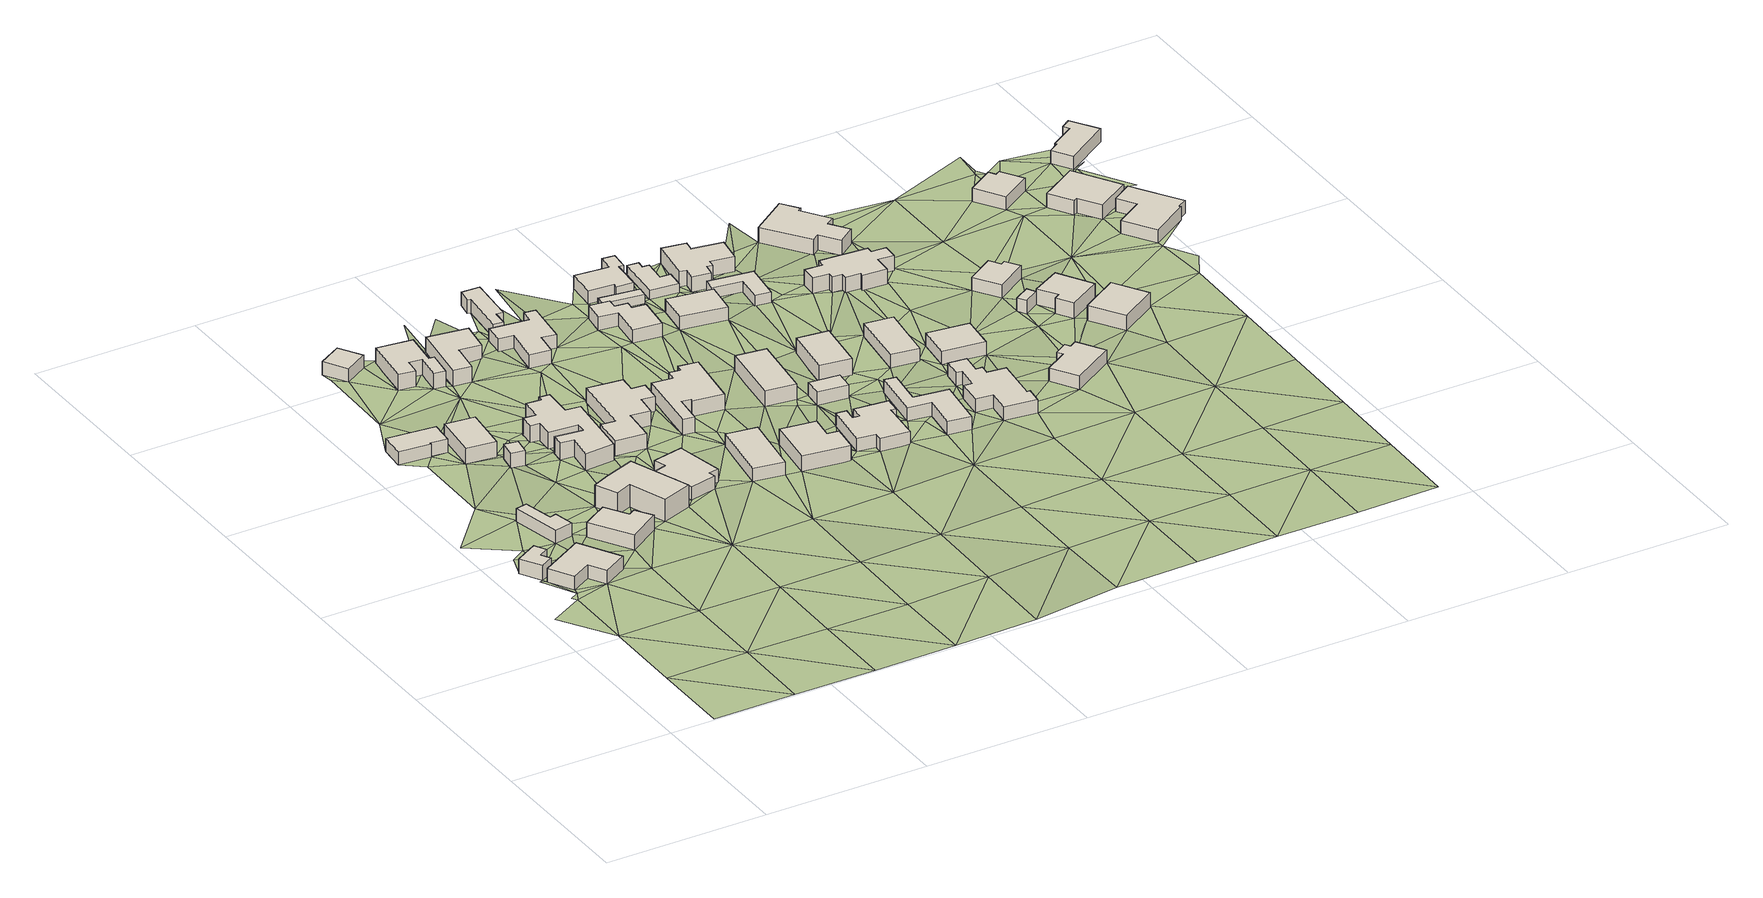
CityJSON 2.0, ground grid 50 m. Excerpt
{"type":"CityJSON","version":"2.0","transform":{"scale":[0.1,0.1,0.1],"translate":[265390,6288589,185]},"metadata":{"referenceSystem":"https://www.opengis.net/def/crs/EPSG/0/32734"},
"CityObjects":{
"building1":{"type":"Building","attributes":{"address":"Genadendal Street Mamre 7347 Cape Town","building":"yes","building:levels":"1","building_height":4.1,"roof_height":190.48,"ground_height":186.38,"plus_code":"4FRWFFMF+PM3"},"geometry":[{"type":"Solid","lod":"1","boundaries":[[[[0,1,2,3]],[[1,4,5,2]],[[4,6,7,5]],[[6,8,9,7]],[[8,10,11,9]],[[10,0,3,11]],[[3,2,5,7,9,11]],[[10,8,6,4,1,0]]]]}]},
"building2":{"type":"Building","attributes":{"address":"11 Genadendal Street Mamre 7347 Cape Town","building":"house","building:levels":"1","building_height":4.1,"roof_height":190.05,"ground_height":185.95,"plus_code":"4FRWFFMF+MPF"},"geometry":[{"type":"Solid","lod":"1","boundaries":[[[[12,13,14,15]],[[13,16,17,14]],[[16,18,19,17]],[[18,20,21,19]],[[20,22,23,21]],[[22,12,15,23]],[[15,14,17,19,21,23]],[[22,20,18,16,13,12]]]]}]},
"building3":{"type":"Building","attributes":{"address":"Genadendal Street Mamre 7347 Cape Town","building":"yes","building:levels":"1","building_height":4.1,"roof_height":190.48,"ground_height":186.38,"plus_code":"4FRWFFMF+QPG"},"geometry":[{"type":"Solid","lod":"1","boundaries":[[[[24,25,26,27]],[[25,28,29,26]],[[28,30,31,29]],[[30,32,33,31]],[[32,34,35,33]],[[34,24,27,35]],[[27,26,29,31,33,35]],[[34,32,30,28,25,24]]]]}]},
"building4":{"type":"Building","attributes":{"address":"24 Moravia Street Mamre 7347 Cape Town","building":"house","building:levels":"1","building_height":4.1,"roof_height":191.4,"ground_height":187.3,"plus_code":"4FRWFFMF+XM5"},"geometry":[{"type":"Solid","lod":"1","boundaries":[[[[36,37,38,39]],[[37,40,41,38]],[[40,42,43,41]],[[42,44,45,43]],[[44,46,47,45]],[[46,36,39,47]],[[39,38,41,43,45,47]],[[46,44,42,40,37,36]]]]}]},
"building5":{"type":"Building","attributes":{"address":"10 Genadendal Street Mamre 7347 Cape Town","building":"house","building:levels":"1","building_height":4.1,"roof_height":191,"ground_height":186.9,"plus_code":"4FRWFFMF+PR6"},"geometry":[{"type":"Solid","lod":"1","boundaries":[[[[48,49,50,51]],[[49,52,53,50]],[[52,54,55,53]],[[54,56,57,55]],[[56,58,59,57]],[[58,48,51,59]],[[51,50,53,55,57,59]],[[58,56,54,52,49,48]]]]}]},
"building6":{"type":"Building","attributes":{"address":"26 Moravia Street Mamre 7347 Cape Town","building":"house","building:levels":"1","building_height":4.1,"roof_height":192.06,"ground_height":187.96,"plus_code":"4FRWFFMF+WQJ"},"geometry":[{"type":"Solid","lod":"1","boundaries":[[[[60,61,62,63]],[[61,64,65,62]],[[64,66,67,65]],[[66,60,63,67]],[[63,62,65,67]],[[66,64,61,60]]]]}]},
"building7":{"type":"Building","attributes":{"address":"Moravia Street Mamre 7347 Cape Town","building":"yes","building:levels":"1","building_height":4.1,"roof_height":192.06,"ground_height":187.96,"plus_code":"4FRWFFMF+VQP"},"geometry":[{"type":"Solid","lod":"1","boundaries":[[[[68,69,70,71]],[[69,72,73,70]],[[72,74,75,73]],[[74,68,71,75]],[[71,70,73,75]],[[74,72,69,68]]]]}]},
"building8":{"type":"Building","attributes":{"address":"Moravia Street Mamre 7347 Cape Town","building":"house","building:levels":"1","building_height":4.1,"roof_height":192.58,"ground_height":188.48,"plus_code":"4FRWFFPF+4P7"},"geometry":[{"type":"Solid","lod":"1","boundaries":[[[[76,77,78,79]],[[77,80,81,78]],[[80,82,83,81]],[[82,76,79,83]],[[79,78,81,83]],[[82,80,77,76]]]]}]},
"building9":{"type":"Building","attributes":{"address":"9 Genadendal Street Mamre 7347 Cape Town","building":"house","building:levels":"2","building_height":6.9,"roof_height":193.74,"ground_height":186.84,"plus_code":"4FRWFFMF+QV3"},"geometry":[{"type":"Solid","lod":"1","boundaries":[[[[84,85,86,87]],[[85,88,89,86]],[[88,90,91,89]],[[90,92,93,91]],[[92,94,95,93]],[[94,96,97,95]],[[96,84,87,97]],[[87,86,89,91,93,95,97]],[[96,94,92,90,88,85,84]]]]}]},
"building10":{"type":"Building","attributes":{"address":"19 Moravia Street Mamre 7347 Cape Town","building":"house","building:levels":"1","building_height":4.1,"roof_height":193.3,"ground_height":189.2,"plus_code":"4FRWFFPF+3QP"},"geometry":[{"type":"Solid","lod":"1","boundaries":[[[[98,99,100,101]],[[99,102,103,100]],[[102,104,105,103]],[[104,106,107,105]],[[106,108,109,107]],[[108,110,111,109]],[[110,112,113,111]],[[112,114,115,113]],[[114,116,117,115]],[[116,98,101,117]],[[101,100,103,105,107,109,111,113,115,117]],[[116,114,112,110,108,106,104,102,99,98]]]]}]},
"building11":{"type":"Building","attributes":{"address":"28 Moravia Street Mamre 7347 Cape Town","building":"house","building:levels":"1","building_height":4.1,"roof_height":192.66,"ground_height":188.56,"plus_code":"4FRWFFMF+VVR"},"geometry":[{"type":"Solid","lod":"1","boundaries":[[[[118,119,120,121]],[[119,122,123,120]],[[122,124,125,123]],[[124,126,127,125]],[[126,128,129,127]],[[128,130,131,129]],[[130,132,133,131]],[[132,134,135,133]],[[134,136,137,135]],[[136,138,139,137]],[[138,140,141,139]],[[140,142,143,141]],[[142,144,145,143]],[[144,146,147,145]],[[146,148,149,147]],[[148,150,151,149]],[[150,152,153,151]],[[152,118,121,153]],[[121,120,123,125,127,129,131,133,135,137,139,141,143,145,147,149,151,153]],[[152,150,148,146,144,142,140,138,136,134,132,130,128,126,124,122,119,118]]]]}]},
"building12":{"type":"Building","attributes":{"address":"8 Genadendal Street Mamre 7347 Cape Town","building":"house","building:levels":"1","building_height":4.1,"roof_height":190.94,"ground_height":186.84,"plus_code":"4FRWFFMF+QW7"},"geometry":[{"type":"Solid","lod":"1","boundaries":[[[[154,155,156,157]],[[155,158,159,156]],[[158,160,161,159]],[[160,162,163,161]],[[162,164,165,163]],[[164,166,167,165]],[[166,168,169,167]],[[168,170,171,169]],[[170,172,173,171]],[[172,154,157,173]],[[157,156,159,161,163,165,167,169,171,173]],[[172,170,168,166,164,162,160,158,155,154]]]]}]},
"building13":{"type":"Building","attributes":{"address":"21 Moravia Street Mamre 7347 Cape Town","building":"house","building:levels":"1","building_height":4.1,"roof_height":193.3,"ground_height":189.2,"plus_code":"4FRWFFPF+3RH"},"geometry":[{"type":"Solid","lod":"1","boundaries":[[[[174,175,176,177]],[[175,178,179,176]],[[178,180,181,179]],[[180,182,183,181]],[[182,184,185,183]],[[184,174,177,185]],[[177,176,179,181,183,185]],[[184,182,180,178,175,174]]]]}]},
"building14":{"type":"Building","attributes":{"address":"30 Moravia Street Mamre 7347 Cape Town","building":"house","building:levels":"1","building_height":4.1,"roof_height":192.66,"ground_height":188.56,"plus_code":"4FRWFFMF+VWP"},"geometry":[{"type":"Solid","lod":"1","boundaries":[[[[186,187,188,189]],[[187,190,191,188]],[[190,192,193,191]],[[192,194,195,193]],[[194,196,197,195]],[[196,198,199,197]],[[198,200,201,199]],[[200,202,203,201]],[[202,204,205,203]],[[204,206,207,205]],[[206,208,209,207]],[[208,186,189,209]],[[189,188,191,193,195,197,199,201,203,205,207,209]],[[208,206,204,202,200,198,196,194,192,190,187,186]]]]}]},
"building15":{"type":"Building","attributes":{"address":"7 Genadendal Street Mamre 7347 Cape Town","building":"house","building:levels":"1","building_height":4.1,"roof_height":191.49,"ground_height":187.39,"plus_code":"4FRWFFMG+Q27"},"geometry":[{"type":"Solid","lod":"1","boundaries":[[[[210,211,212,213]],[[211,214,215,212]],[[214,216,217,215]],[[216,210,213,217]],[[213,212,215,217]],[[216,214,211,210]]]]}]},
"building16":{"type":"Building","attributes":{"address":"23 Moravia Street Mamre 7347 Cape Town","building":"house","building:levels":"1","building_height":4.1,"roof_height":193.05,"ground_height":188.95,"plus_code":"4FRWFFPF+3W4"},"geometry":[{"type":"Solid","lod":"1","boundaries":[[[[218,219,220,221]],[[219,222,223,220]],[[222,224,225,223]],[[224,226,227,225]],[[226,228,229,227]],[[228,230,231,229]],[[230,232,233,231]],[[232,234,235,233]],[[234,236,237,235]],[[236,218,221,237]],[[221,220,223,225,227,229,231,233,235,237]],[[236,234,232,230,228,226,224,222,219,218]]]]}]},
"building17":{"type":"Building","attributes":{"address":"Moravia Street Mamre 7347 Cape Town","building":"yes","building:levels":"1","building_height":4.1,"roof_height":193.91,"ground_height":189.81,"plus_code":"4FRWFFPF+4W7"},"geometry":[{"type":"Solid","lod":"1","boundaries":[[[[238,239,240,241]],[[239,242,243,240]],[[242,244,245,243]],[[244,246,247,245]],[[246,248,249,247]],[[248,250,251,249]],[[250,252,253,251]],[[252,238,241,253]],[[241,240,243,245,247,249,251,253]],[[252,250,248,246,244,242,239,238]]]]}]},
"building18":{"type":"Building","attributes":{"address":"32 Moravia Street Mamre 7347 Cape Town","building":"house","building:levels":"1","building_height":4.1,"roof_height":192.91,"ground_height":188.81,"plus_code":"4FRWFFMG+V2M"},"geometry":[{"type":"Solid","lod":"1","boundaries":[[[[254,255,256,257]],[[255,258,259,256]],[[258,260,261,259]],[[260,262,263,261]],[[262,264,265,263]],[[264,266,267,265]],[[266,268,269,267]],[[268,270,271,269]],[[270,272,273,271]],[[272,274,275,273]],[[274,276,277,275]],[[276,254,257,277]],[[257,256,259,261,263,265,267,269,271,273,275,277]],[[276,274,272,270,268,266,264,262,260,258,255,254]]]]}]},
"building19":{"type":"Building","attributes":{"address":"6 Genadendal Street Mamre 7347 Cape Town","building":"house","building:levels":"1","building_height":4.1,"roof_height":192.21,"ground_height":188.11,"plus_code":"4FRWFFMG+P3W"},"geometry":[{"type":"Solid","lod":"1","boundaries":[[[[278,279,280,281]],[[279,282,283,280]],[[282,284,285,283]],[[284,286,287,285]],[[286,288,289,287]],[[288,278,281,289]],[[281,280,283,285,287,289]],[[288,286,284,282,279,278]]]]}]},
"building20":{"type":"Building","attributes":{"address":"25 Moravia Street Mamre 7347 Cape Town","building":"house","building:levels":"1","building_height":4.1,"roof_height":193.29,"ground_height":189.19,"plus_code":"4FRWFFPG+23C"},"geometry":[{"type":"Solid","lod":"1","boundaries":[[[[290,291,292,293]],[[291,294,295,292]],[[294,296,297,295]],[[296,298,299,297]],[[298,300,301,299]],[[300,302,303,301]],[[302,304,305,303]],[[304,306,307,305]],[[306,308,309,307]],[[308,290,293,309]],[[293,292,295,297,299,301,303,305,307,309]],[[308,306,304,302,300,298,296,294,291,290]]]]}]},
"building21":{"type":"Building","attributes":{"address":"34 Moravia Street Mamre 7347 Cape Town","building":"house","building:levels":"1","building_height":4.1,"roof_height":193.71,"ground_height":189.61,"plus_code":"4FRWFFMG+V4F"},"geometry":[{"type":"Solid","lod":"1","boundaries":[[[[310,311,312,313]],[[311,314,315,312]],[[314,316,317,315]],[[316,310,313,317]],[[313,312,315,317]],[[316,314,311,310]]]]}]},
"building22":{"type":"Building","attributes":{"address":"5 Genadendal Street Mamre 7347 Cape Town","building":"house","building:levels":"1","building_height":4.1,"roof_height":192.21,"ground_height":188.11,"plus_code":"4FRWFFMG+P5J"},"geometry":[{"type":"Solid","lod":"1","boundaries":[[[[318,319,320,321]],[[319,322,323,320]],[[322,324,325,323]],[[324,326,327,325]],[[326,328,329,327]],[[328,330,331,329]],[[330,332,333,331]],[[332,334,335,333]],[[334,336,337,335]],[[336,338,339,337]],[[338,340,341,339]],[[340,318,321,341]],[[321,320,323,325,327,329,331,333,335,337,339,341]],[[340,338,336,334,332,330,328,326,324,322,319,318]]]]}]},
"building23":{"type":"Building","attributes":{"address":"Mamre 7347 Cape Town","building":"cabin","building:levels":"1","building_height":2.8,"roof_height":192.33,"ground_height":189.53,"plus_code":"4FRWFFPG+33F"},"geometry":[{"type":"Solid","lod":"1","boundaries":[[[[342,343,344,345]],[[343,346,347,344]],[[346,348,349,347]],[[348,342,345,349]],[[345,344,347,349]],[[348,346,343,342]]]]}]},
"building24":{"type":"Building","attributes":{"address":"Moravia Street Mamre 7347 Cape Town","building":"yes","building:levels":"1","building_height":4.1,"roof_height":192.9,"ground_height":188.8,"plus_code":"4FRWFFMG+R5C"},"geometry":[{"type":"Solid","lod":"1","boundaries":[[[[350,351,352,353]],[[351,354,355,352]],[[354,356,357,355]],[[356,350,353,357]],[[353,352,355,357]],[[356,354,351,350]]]]}]},
"building25":{"type":"Building","attributes":{"address":"Bishop Mark Street Mamre 7347 Cape Town","building":"house","building:levels":"1","building_height":4.1,"roof_height":193.63,"ground_height":189.53,"plus_code":"4FRWFFPG+433"},"geometry":[{"type":"Solid","lod":"1","boundaries":[[[[358,359,360,361]],[[359,362,363,360]],[[362,364,365,363]],[[364,366,367,365]],[[366,368,369,367]],[[368,370,371,369]],[[370,372,373,371]],[[372,374,375,373]],[[374,376,377,375]],[[376,358,361,377]],[[361,360,363,365,367,369,371,373,375,377]],[[376,374,372,370,368,366,364,362,359,358]]]]}]},
"building26":{"type":"Building","attributes":{"address":"27 Moravia Street Mamre 7347 Cape Town","building":"house","building:levels":"1","building_height":4.1,"roof_height":193.87,"ground_height":189.77,"plus_code":"4FRWFFPG+248"},"geometry":[{"type":"Solid","lod":"1","boundaries":[[[[378,379,380,381]],[[379,382,383,380]],[[382,384,385,383]],[[384,378,381,385]],[[381,380,383,385]],[[384,382,379,378]]]]}]},
"building27":{"type":"Building","attributes":{"building":"cabin","building:levels":"1","building_height":2.8,"roof_height":192.93,"ground_height":190.13,"plus_code":"4FRWFFPG+34V"},"geometry":[{"type":"Solid","lod":"1","boundaries":[[[[386,387,388,389]],[[387,390,391,388]],[[390,392,393,391]],[[392,394,395,393]],[[394,396,397,395]],[[396,398,399,397]],[[398,400,401,399]],[[400,386,389,401]],[[389,388,391,393,395,397,399,401]],[[400,398,396,394,392,390,387,386]]]]}]},
"building28":{"type":"Building","attributes":{"address":"36 Moravia Street Mamre 7347 Cape Town","building":"house","building:levels":"1","building_height":4.1,"roof_height":194,"ground_height":189.9,"plus_code":"4FRWFFMG+V5H"},"geometry":[{"type":"Solid","lod":"1","boundaries":[[[[402,403,404,405]],[[403,406,407,404]],[[406,408,409,407]],[[408,402,405,409]],[[405,404,407,409]],[[408,406,403,402]]]]}]},
"building29":{"type":"Building","attributes":{"address":"4 Genadendal Street Mamre 7347 Cape Town","building":"house","building:levels":"1","building_height":4.1,"roof_height":193,"ground_height":188.9,"plus_code":"4FRWFFMG+P6X"},"geometry":[{"type":"Solid","lod":"1","boundaries":[[[[410,411,412,413]],[[411,414,415,412]],[[414,416,417,415]],[[416,418,419,417]],[[418,420,421,419]],[[420,422,423,421]],[[422,424,425,423]],[[424,410,413,425]],[[413,412,415,417,419,421,423,425]],[[424,422,420,418,416,414,411,410]]]]}]},
"building30":{"type":"Building","attributes":{"building":"cabin","building:levels":"1","building_height":2.8,"roof_height":193.08,"ground_height":190.28,"plus_code":"4FRWFFPG+266"},"geometry":[{"type":"Solid","lod":"1","boundaries":[[[[426,427,428,429]],[[427,430,431,428]],[[430,432,433,431]],[[432,434,435,433]],[[434,436,437,435]],[[436,426,429,437]],[[429,428,431,433,435,437]],[[436,434,432,430,427,426]]]]}]},
"building31":{"type":"Building","attributes":{"address":"Bishop Mark Street Mamre 7347 Cape Town","building":"house","building:levels":"1","building_height":4.1,"roof_height":194.81,"ground_height":190.71,"plus_code":"4FRWFFPG+35P"},"geometry":[{"type":"Solid","lod":"1","boundaries":[[[[438,439,440,441]],[[439,442,443,440]],[[442,444,445,443]],[[444,446,447,445]],[[446,448,449,447]],[[448,450,451,449]],[[450,452,453,451]],[[452,454,455,453]],[[454,456,457,455]],[[456,458,459,457]],[[458,460,461,459]],[[460,438,441,461]],[[441,440,443,445,447,449,451,453,455,457,459,461]],[[460,458,456,454,452,450,448,446,444,442,439,438]]]]}]},
"building32":{"type":"Building","attributes":{"address":"3 Genadendal Street Mamre 7347 Cape Town","building":"house","building:levels":"1","building_height":4.1,"roof_height":193.59,"ground_height":189.49,"plus_code":"4FRWFFMG+P8M"},"geometry":[{"type":"Solid","lod":"1","boundaries":[[[[462,463,464,465]],[[463,466,467,464]],[[466,468,469,467]],[[468,470,471,469]],[[470,472,473,471]],[[472,474,475,473]],[[474,476,477,475]],[[476,478,479,477]],[[478,480,481,479]],[[480,482,483,481]],[[482,484,485,483]],[[484,486,487,485]],[[486,488,489,487]],[[488,490,491,489]],[[490,492,493,491]],[[492,462,465,493]],[[465,464,467,469,471,473,475,477,479,481,483,485,487,489,491,493]],[[492,490,488,486,484,482,480,478,476,474,472,470,468,466,463,462]]]]}]},
"building33":{"type":"Building","attributes":{"address":"38 Moravia Street Mamre 7347 Cape Town","building":"house","building:levels":"1","building_height":4.1,"roof_height":193.51,"ground_height":189.41,"plus_code":"4FRWFFMG+V78"},"geometry":[{"type":"Solid","lod":"1","boundaries":[[[[494,495,496,497]],[[495,498,499,496]],[[498,500,501,499]],[[500,494,497,501]],[[497,496,499,501]],[[500,498,495,494]]]]}]},
"building34":{"type":"Building","attributes":{"address":"40 Moravia Street Mamre 7347 Cape Town","building":"house","building:levels":"1","building_height":4.1,"roof_height":194.16,"ground_height":190.06,"plus_code":"4FRWFFMG+R8G"},"geometry":[{"type":"Solid","lod":"1","boundaries":[[[[502,503,504,505]],[[503,506,507,504]],[[506,508,509,507]],[[508,502,505,509]],[[505,504,507,509]],[[508,506,503,502]]]]}]},
"building35":{"type":"Building","attributes":{"address":"29 Moravia Street Mamre 7347 Cape Town","building":"house","building:levels":"1","building_height":4.1,"roof_height":195.07,"ground_height":190.97,"plus_code":"4FRWFFMG+X8V"},"geometry":[{"type":"Solid","lod":"1","boundaries":[[[[510,511,512,513]],[[511,514,515,512]],[[514,516,517,515]],[[516,518,519,517]],[[518,520,521,519]],[[520,522,523,521]],[[522,524,525,523]],[[524,526,527,525]],[[526,528,529,527]],[[528,530,531,529]],[[530,532,533,531]],[[532,534,535,533]],[[534,536,537,535]],[[536,538,539,537]],[[538,540,541,539]],[[540,510,513,541]],[[513,512,515,517,519,521,523,525,527,529,531,533,535,537,539,541]],[[540,538,536,534,532,530,528,526,524,522,520,518,516,514,511,510]]]]}]},
"building36":{"type":"Building","attributes":{"address":"2 Genadendal Street Mamre 7347 Cape Town","building":"house","building:levels":"1","building_height":4.1,"roof_height":194.14,"ground_height":190.04,"plus_code":"4FRWFFMG+PCP"},"geometry":[{"type":"Solid","lod":"1","boundaries":[[[[542,543,544,545]],[[543,546,547,544]],[[546,548,549,547]],[[548,550,551,549]],[[550,552,553,551]],[[552,554,555,553]],[[554,556,557,555]],[[556,542,545,557]],[[545,544,547,549,551,553,555,557]],[[556,554,552,550,548,546,543,542]]]]}]},
"building37":{"type":"Building","attributes":{"address":"6 Poeit Street Mamre 7347 Cape Town","building":"house","building:levels":"1","building_height":4.1,"roof_height":195.42,"ground_height":191.32,"plus_code":"4FRWFFPG+38M"},"geometry":[{"type":"Solid","lod":"1","boundaries":[[[[558,559,560,561]],[[559,562,563,560]],[[562,564,565,563]],[[564,566,567,565]],[[566,568,569,567]],[[568,570,571,569]],[[570,572,573,571]],[[572,574,575,573]],[[574,576,577,575]],[[576,558,561,577]],[[561,560,563,565,567,569,571,573,575,577]],[[576,574,572,570,568,566,564,562,559,558]]]]}]},
"building38":{"type":"Building","attributes":{"address":"10 Poeit Street Mamre 7347 Cape Town","building":"yes","building:levels":"1","building_height":4.1,"roof_height":194.78,"ground_height":190.68,"plus_code":"4FRWFFMG+VF2"},"geometry":[{"type":"Solid","lod":"1","boundaries":[[[[578,579,580,581]],[[579,582,583,580]],[[582,584,585,583]],[[584,578,581,585]],[[581,580,583,585]],[[584,582,579,578]]]]}]},
"building39":{"type":"Building","attributes":{"address":"8 Poeit Street Mamre 7347 Cape Town","building":"house","building:levels":"1","building_height":4.1,"roof_height":195.34,"ground_height":191.24,"plus_code":"4FRWFFMG+WF2"},"geometry":[{"type":"Solid","lod":"1","boundaries":[[[[586,587,588,589]],[[587,590,591,588]],[[590,592,593,591]],[[592,594,595,593]],[[594,596,597,595]],[[596,586,589,597]],[[589,588,591,593,595,597]],[[596,594,592,590,587,586]]]]}]},
"building40":{"type":"Building","attributes":{"address":"10 Poeit Street Mamre 7347 Cape Town","building":"house","building:levels":"1","building_height":4.1,"roof_height":195.57,"ground_height":191.47,"plus_code":"4FRWFFMG+RGR"},"geometry":[{"type":"Solid","lod":"1","boundaries":[[[[598,599,600,601]],[[599,584,602,600]],[[584,603,604,602]],[[603,605,606,604]],[[605,607,608,606]],[[607,598,601,608]],[[601,600,602,604,606,608]],[[607,605,603,584,599,598]]]]}]},
"building41":{"type":"Building","attributes":{"address":"Mamre 7347 Cape Town","building":"house","building:levels":"1","building_height":4.1,"roof_height":195.57,"ground_height":191.47,"plus_code":"4FRWFFMG+QGW"},"geometry":[{"type":"Solid","lod":"1","boundaries":[[[[609,610,611,612]],[[610,613,614,611]],[[613,615,616,614]],[[615,609,612,616]],[[612,611,614,616]],[[615,613,610,609]]]]}]},
"building42":{"type":"Building","attributes":{"address":"11 Poeit Street Mamre 7347 Cape Town","building":"house","building:levels":"1","building_height":4.1,"roof_height":196.24,"ground_height":192.14,"plus_code":"4FRWFFPG+2HR"},"geometry":[{"type":"Solid","lod":"1","boundaries":[[[[617,618,619,620]],[[618,621,622,619]],[[621,623,624,622]],[[623,625,626,624]],[[625,627,628,626]],[[627,617,620,628]],[[620,619,622,624,626,628]],[[627,625,623,621,618,617]]]]}]},
"building43":{"type":"Building","attributes":{"address":"13 Poeit Street Mamre 7347 Cape Town","building":"house","building:levels":"1","building_height":4.1,"roof_height":196.64,"ground_height":192.54,"plus_code":"4FRWFFMG+XJP"},"geometry":[{"type":"Solid","lod":"1","boundaries":[[[[629,630,631,632]],[[630,633,634,631]],[[633,635,636,634]],[[635,637,638,636]],[[637,639,640,638]],[[639,629,632,640]],[[632,631,634,636,638,640]],[[639,637,635,633,630,629]]]]}]},
"building44":{"type":"Building","attributes":{"address":"15 Poeit Street Mamre 7347 Cape Town","building":"house","building:levels":"1","building_height":4.1,"roof_height":196.61,"ground_height":192.51,"plus_code":"4FRWFFMG+WMG"},"geometry":[{"type":"Solid","lod":"1","boundaries":[[[[641,642,643,644]],[[642,645,646,643]],[[645,647,648,646]],[[647,649,650,648]],[[649,651,652,650]],[[651,653,654,652]],[[653,655,656,654]],[[655,641,644,656]],[[644,643,646,648,650,652,654,656]],[[655,653,651,649,647,645,642,641]]]]}]},
"building45":{"type":"Building","attributes":{"address":"2 PM Louw Street Mamre 7347 Cape Town","building":"house","building:levels":"1","building_height":4.1,"roof_height":196.56,"ground_height":192.46,"plus_code":"4FRWFFPG+3MH"},"geometry":[{"type":"Solid","lod":"1","boundaries":[[[[657,658,659,660]],[[658,661,662,659]],[[661,663,664,662]],[[663,665,666,664]],[[665,667,668,666]],[[667,669,670,668]],[[669,671,672,670]],[[671,657,660,672]],[[660,659,662,664,666,668,670,672]],[[671,669,667,665,663,661,658,657]]]]}]},
"terrain1":{"type":"TINRelief","geometry":[{"type":"CompositeSurface","lod":"1","boundaries":[[[673,674,675]],[[676,677,678]],[[679,676,674]],[[679,674,673]],[[680,677,681]],[[6,682,13]],[[681,13,682]],[[677,676,20]],[[13,681,16]],[[8,6,13]],[[683,684,685]],[[681,677,20]],[[16,681,20]],[[683,685,686]],[[687,8,688]],[[689,676,679]],[[689,20,676]],[[690,8,13]],[[20,18,16]],[[686,691,692]],[[8,690,688]],[[693,692,691]],[[686,685,24]],[[24,685,688]],[[679,673,694]],[[690,24,688]],[[691,686,24]],[[695,20,689]],[[693,691,696]],[[695,697,20]],[[690,698,24]],[[690,699,698]],[[56,690,697]],[[30,700,696]],[[42,40,701]],[[701,693,64]],[[689,679,702]],[[690,56,699]],[[694,703,679]],[[697,695,56]],[[693,696,704]],[[701,64,42]],[[705,700,698]],[[699,705,698]],[[704,64,693]],[[706,696,700]],[[37,36,707]],[[44,42,46]],[[679,703,702]],[[42,64,46]],[[708,695,689]],[[709,56,695]],[[700,705,706]],[[710,704,696]],[[61,46,64]],[[706,710,696]],[[46,61,36]],[[711,707,76]],[[712,64,704]],[[689,702,708]],[[713,64,712]],[[714,715,705]],[[715,706,705]],[[694,716,703]],[[717,715,714]],[[709,695,708]],[[82,711,76]],[[76,707,99]],[[704,710,69]],[[36,718,707]],[[719,713,712]],[[720,710,706]],[[715,717,721]],[[717,709,94]],[[36,61,718]],[[108,99,707]],[[94,721,717]],[[719,722,713]],[[69,710,142]],[[722,723,713]],[[710,720,146]],[[76,99,77]],[[719,69,724]],[[709,708,94]],[[61,723,718]],[[703,725,702]],[[718,108,707]],[[710,146,142]],[[726,722,719]],[[142,724,69]],[[727,723,722]],[[726,719,728]],[[724,728,719]],[[725,703,716]],[[729,77,99]],[[80,77,729]],[[730,146,720]],[[108,102,99]],[[727,722,726]],[[96,94,708]],[[144,142,146]],[[728,731,726]],[[727,732,723]],[[702,733,708]],[[723,732,718]],[[734,735,102]],[[734,102,108]],[[728,724,736]],[[108,718,110]],[[146,730,737]],[[730,96,162]],[[727,738,732]],[[702,725,733]],[[718,184,110]],[[730,162,160]],[[96,739,162]],[[740,736,724]],[[96,166,739]],[[708,168,96]],[[164,162,739]],[[110,184,741]],[[730,160,742]],[[164,739,166]],[[174,184,718]],[[718,732,743]],[[737,730,744]],[[745,741,746]],[[718,743,174]],[[742,744,730]],[[742,160,747]],[[168,166,96]],[[184,748,741]],[[744,194,737]],[[194,749,737]],[[732,750,743]],[[746,741,748]],[[708,733,751]],[[749,752,737]],[[708,210,168]],[[194,744,196]],[[753,725,716]],[[196,744,742]],[[754,755,752]],[[756,746,748]],[[751,210,708]],[[190,752,749]],[[757,174,758]],[[742,759,196]],[[760,174,743]],[[761,170,168]],[[762,754,752]],[[190,762,752]],[[760,743,754]],[[733,725,753]],[[753,716,763]],[[228,758,174]],[[754,762,764]],[[168,210,761]],[[762,190,764]],[[228,174,760]],[[765,196,200]],[[764,760,754]],[[766,767,748]],[[759,266,196]],[[768,748,767]],[[761,769,759]],[[196,266,200]],[[758,228,770]],[[771,751,733]],[[772,766,758]],[[769,761,210]],[[772,758,770]],[[210,751,211]],[[759,769,266]],[[767,766,773]],[[760,764,230]],[[770,228,774]],[[773,766,772]],[[733,753,771]],[[760,230,228]],[[200,266,775]],[[773,772,238]],[[200,775,776]],[[230,764,777]],[[751,288,211]],[[238,772,239]],[[769,268,266]],[[773,238,252]],[[266,778,775]],[[779,268,769]],[[780,239,772]],[[777,781,782]],[[242,239,244]],[[751,783,288]],[[230,234,232]],[[274,270,268]],[[771,783,751]],[[274,268,779]],[[782,775,778]],[[782,778,777]],[[239,780,244]],[[769,784,779]],[[753,763,785]],[[274,272,270]],[[286,211,288]],[[778,786,777]],[[230,777,787]],[[780,788,244]],[[211,286,784]],[[276,274,779]],[[244,788,789]],[[234,230,787]],[[784,276,779]],[[790,791,778]],[[785,771,753]],[[778,791,786]],[[785,763,792]],[[787,777,786]],[[786,791,790]],[[783,793,288]],[[794,795,788]],[[316,784,286]],[[794,234,796]],[[797,798,786]],[[784,316,276]],[[304,234,787]],[[787,786,798]],[[796,234,304]],[[794,799,795]],[[798,308,787]],[[800,783,771]],[[334,793,783]],[[771,785,801]],[[793,802,803]],[[286,804,805]],[[802,793,330]],[[308,304,787]],[[805,316,286]],[[806,803,804]],[[794,796,799]],[[802,330,803]],[[276,316,807]],[[276,807,808]],[[330,793,334]],[[290,798,808]],[[308,798,290]],[[306,304,308]],[[803,328,804]],[[330,328,803]],[[809,334,783]],[[771,801,800]],[[330,334,332]],[[359,799,796]],[[805,310,316]],[[796,810,348]],[[346,796,348]],[[356,804,328]],[[356,805,804]],[[796,346,359]],[[809,783,800]],[[799,359,358]],[[785,792,811]],[[808,378,290]],[[808,807,378]],[[812,810,813]],[[805,356,310]],[[326,356,328]],[[326,324,322]],[[346,362,359]],[[322,319,326]],[[356,326,319]],[[310,356,354]],[[814,348,810]],[[812,294,815]],[[290,378,815]],[[812,814,810]],[[378,807,816]],[[362,346,364]],[[811,801,785]],[[817,310,354]],[[811,792,818]],[[816,807,817]],[[356,319,819]],[[812,815,814]],[[364,346,820]],[[378,384,815]],[[814,815,384]],[[817,354,406]],[[422,821,809]],[[819,319,822]],[[800,410,809]],[[820,823,364]],[[378,816,379]],[[406,354,824]],[[400,814,384]],[[814,400,820]],[[809,825,422]],[[379,816,817]],[[422,826,821]],[[827,800,801]],[[809,410,825]],[[826,422,822]],[[398,823,820]],[[828,817,406]],[[398,820,400]],[[386,400,384]],[[829,830,823]],[[822,831,819]],[[411,410,800]],[[829,823,398]],[[801,811,827]],[[822,422,831]],[[379,817,828]],[[824,832,406]],[[424,422,825]],[[819,833,824]],[[825,410,424]],[[382,386,384]],[[833,819,831]],[[824,833,832]],[[478,411,800]],[[392,390,834]],[[834,390,387]],[[392,396,394]],[[387,386,448]],[[448,386,452]],[[818,835,811]],[[386,382,452]],[[833,831,836]],[[379,828,837]],[[827,838,800]],[[452,450,448]],[[414,836,416]],[[427,452,382]],[[379,837,382]],[[396,392,446]],[[834,446,392]],[[446,834,387]],[[478,800,838]],[[427,426,452]],[[448,446,387]],[[833,500,832]],[[426,454,452]],[[836,500,833]],[[828,839,840]],[[474,414,411]],[[382,841,427]],[[478,474,411]],[[837,828,842]],[[842,828,840]],[[841,382,837]],[[836,414,466]],[[839,832,843]],[[827,811,844]],[[474,472,414]],[[456,454,845]],[[843,832,500]],[[500,836,846]],[[476,474,478]],[[454,426,847]],[[414,472,466]],[[848,836,466]],[[840,839,843]],[[844,811,835]],[[845,454,847]],[[846,836,848]],[[472,470,466]],[[845,849,850]],[[838,480,478]],[[468,466,470]],[[842,840,528]],[[845,847,849]],[[851,847,842]],[[852,853,854]],[[851,842,528]],[[502,846,848]],[[838,827,855]],[[840,843,856]],[[827,844,857]],[[858,502,848]],[[851,526,847]],[[846,502,508]],[[528,840,532]],[[490,858,492]],[[859,854,849]],[[851,528,526]],[[846,508,860]],[[482,486,484]],[[532,840,856]],[[490,488,486]],[[838,855,480]],[[847,559,849]],[[827,857,855]],[[843,860,856]],[[502,858,503]],[[847,526,861]],[[858,490,503]],[[542,482,480]],[[859,849,559]],[[490,486,503]],[[532,530,528]],[[482,556,486]],[[862,854,859]],[[863,860,508]],[[844,835,864]],[[856,865,532]],[[526,866,861]],[[867,847,861]],[[868,856,860]],[[556,482,542]],[[559,847,867]],[[855,542,480]],[[559,862,859]],[[863,868,860]],[[508,506,863]],[[856,868,869]],[[486,552,503]],[[864,857,844]],[[552,486,556]],[[835,870,864]],[[868,863,871]],[[861,872,867]],[[554,552,556]],[[550,503,552]],[[873,506,503]],[[874,872,861]],[[867,872,875]],[[542,855,543]],[[863,506,596]],[[857,876,855]],[[871,863,596]],[[550,873,503]],[[857,864,877]],[[878,871,879]],[[880,872,874]],[[546,550,548]],[[874,881,882]],[[596,879,871]],[[579,506,873]],[[586,596,506]],[[874,882,880]],[[873,550,546]],[[857,877,876]],[[579,586,506]],[[883,884,885]],[[884,883,886]],[[886,887,880]],[[876,543,855]],[[870,888,864]],[[579,873,582]],[[873,546,607]],[[882,879,889]],[[596,594,879]],[[615,546,543]],[[889,880,882]],[[605,582,873]],[[586,579,890]],[[891,885,884]],[[877,864,892]],[[893,607,546]],[[873,607,605]],[[891,884,886]],[[886,880,891]],[[584,582,605]],[[594,889,879]],[[893,546,615]],[[876,894,543]],[[890,587,586]],[[603,584,605]],[[888,892,864]],[[543,894,615]],[[890,584,895]],[[880,889,891]],[[592,590,594]],[[896,876,877]],[[587,890,895]],[[893,897,607]],[[877,892,896]],[[897,893,898]],[[899,615,894]],[[900,590,587]],[[594,590,901]],[[889,594,901]],[[587,895,900]],[[902,894,876]],[[876,896,903]],[[900,895,897]],[[889,904,891]],[[898,900,897]],[[590,900,901]],[[876,903,902]],[[894,902,899]],[[889,617,904]],[[889,901,617]],[[898,899,905]],[[891,904,906]],[[898,907,900]],[[899,902,905]],[[908,891,906]],[[900,637,901]],[[901,635,617]],[[907,898,905]],[[906,904,909]],[[910,637,900]],[[900,647,910]],[[649,647,900]],[[618,617,635]],[[635,901,637]],[[649,900,907]],[[911,912,909]],[[906,909,913]],[[909,912,913]],[[914,906,913]],[[914,908,906]],[[915,637,910]],[[913,912,916]],[[618,635,917]],[[907,905,918]],[[669,912,618]],[[910,647,645]],[[916,912,669]],[[645,642,910]],[[651,649,907]],[[669,618,917]],[[919,910,642]],[[641,919,642]],[[919,920,917]],[[665,916,669]],[[671,669,917]],[[917,920,921]],[[917,921,671]],[[916,665,922]],[[667,665,669]],[[921,920,923]],[[671,921,924]],[[922,665,663]],[[922,663,661]]]}]}
},
"vertices":[
[162,926,9],[142,961,9],[142,961,55],[162,926,55],[72,921,9],[72,921,55],[109,857,9],[109,857,55],[149,880,9],[149,880,55],[133,909,9],[133,909,55],
[251,922,9],[115,844,9],[115,844,51],[251,922,51],[157,771,9],[157,771,51],[218,805,9],[218,805,51],[248,753,9],[248,753,51],[323,796,9],[323,796,51],
[233,999,14],[291,1011,14],[291,1011,55],[233,999,55],[278,1073,14],[278,1073,55],[257,1068,14],[257,1068,55],[237,1160,14],[237,1160,55],[201,1153,14],[201,1153,55],
[230,1622,23],[82,1637,23],[82,1637,64],[230,1622,64],[74,1559,23],[74,1559,64],[171,1549,23],[171,1549,64],[172,1554,23],[172,1554,64],[223,1548,23],[223,1548,64],
[464,978,14],[444,965,14],[444,965,60],[464,978,60],[401,1034,14],[401,1034,60],[322,986,14],[322,986,60],[399,862,14],[399,862,60],[498,926,14],[498,926,60],
[340,1602,23],[249,1612,23],[249,1612,71],[340,1602,71],[232,1470,23],[232,1470,71],[323,1459,23],[323,1459,71],
[324,1387,25],[365,1380,25],[365,1380,71],[324,1387,71],[373,1432,25],[373,1432,71],[333,1439,25],[333,1439,71],
[173,1984,35],[245,2027,35],[245,2027,76],[173,1984,76],[203,2096,35],[203,2096,76],[132,2054,35],[132,2054,76],
[566,1164,18],[474,1130,18],[474,1130,87],[566,1164,87],[419,1106,18],[419,1106,87],[450,1037,18],[450,1037,87],[500,1059,18],[500,1059,87],[542,944,18],[542,944,87],[635,978,18],[635,978,87],
[286,2033,34],[266,1881,34],[266,1881,83],[286,2033,83],[317,1874,34],[317,1874,83],[323,1921,34],[323,1921,83],[362,1917,34],[362,1917,83],[351,1838,34],[351,1838,83],[385,1833,34],[385,1833,83],[397,1912,34],[397,1912,83],[380,1914,34],[380,1914,83],[394,2019,34],[394,2019,83],
[567,1592,25],[534,1595,25],[534,1595,77],[567,1592,77],[533,1580,25],[533,1580,77],[487,1584,25],[487,1584,77],[481,1518,25],[481,1518,77],[441,1521,25],[441,1521,77],[437,1476,25],[437,1476,77],[465,1474,25],[465,1474,77],[461,1422,25],[461,1422,77],[551,1415,25],[551,1415,77],[548,1384,25],[548,1384,77],[464,1394,25],[464,1394,77],[460,1357,25],[460,1357,77],[501,1352,25],[501,1352,77],[490,1273,25],[490,1273,77],[581,1280,25],[581,1280,77],[606,1496,25],[606,1496,77],[561,1501,25],[561,1501,77],
[741,1196,18],[646,1176,18],[646,1176,59],[741,1196,59],[657,1137,18],[657,1137,59],[605,1122,18],[605,1122,59],[628,1064,18],[628,1064,59],[643,1065,18],[643,1065,59],[661,1005,18],[661,1005,59],[744,1023,18],[744,1023,59],[739,1045,18],[739,1045,59],[770,1050,18],[770,1050,59],
[458,1817,34],[472,1909,34],[472,1909,83],[458,1817,83],[538,1900,34],[538,1900,83],[553,1995,34],[553,1995,83],[430,2013,34],[430,2013,83],[402,1825,34],[402,1825,83],
[776,1559,31],[669,1572,31],[669,1572,77],[776,1559,77],[648,1382,31],[648,1382,77],[603,1387,31],[603,1387,77],[592,1291,31],[592,1291,77],[685,1281,31],[685,1281,77],[696,1386,31],[696,1386,77],[756,1379,31],[756,1379,77],[764,1443,31],[764,1443,77],[805,1438,31],[805,1438,77],[812,1504,31],[812,1504,77],[771,1508,31],[771,1508,77],
[846,996,24],[939,981,24],[939,981,65],[846,996,65],[969,1177,24],[969,1177,65],[876,1191,24],[876,1191,65],
[724,1993,39],[718,1954,39],[718,1954,81],[724,1993,81],[600,1968,39],[600,1968,81],[594,1908,39],[594,1908,81],[639,1903,39],[639,1903,81],[623,1794,39],[623,1794,81],[687,1786,39],[687,1786,81],[697,1855,39],[697,1855,81],[741,1849,39],[741,1849,81],[759,1988,39],[759,1988,81],
[615,1969,48],[645,1966,48],[645,1966,89],[615,1969,89],[649,2012,48],[649,2012,89],[671,2011,48],[671,2011,89],[685,2158,48],[685,2158,89],[628,2160,48],[628,2160,89],[620,2115,48],[620,2115,89],[630,2113,48],[630,2113,89],
[995,1534,31],[937,1542,31],[937,1542,79],[995,1534,79],[934,1521,31],[934,1521,79],[899,1526,31],[899,1526,79],[895,1495,31],[895,1495,79],[830,1503,31],[830,1503,79],[804,1293,31],[804,1293,79],[839,1289,31],[839,1289,79],[850,1378,31],[850,1378,79],[878,1374,31],[878,1374,79],[876,1364,31],[876,1364,79],[969,1351,31],[969,1351,79],
[1129,956,24],[1140,1038,24],[1140,1038,72],[1129,956,72],[1105,1043,24],[1105,1043,72],[1115,1114,24],[1115,1114,72],[1007,1129,24],[1007,1129,72],[986,975,24],[986,975,72],
[1013,1753,42],[1027,1861,42],[1027,1861,83],[1013,1753,83],[985,1866,42],[985,1866,83],[988,1891,42],[988,1891,83],[949,1896,42],[949,1896,83],[952,1926,42],[952,1926,83],[891,1934,42],[891,1934,83],[882,1867,42],[882,1867,83],[939,1860,42],[939,1860,83],[927,1763,42],[927,1763,83],
[1156,1287,38],[1182,1488,38],[1182,1488,87],[1156,1287,87],[1089,1500,38],[1089,1500,87],[1063,1299,38],[1063,1299,87],
[1336,1107,31],[1232,1118,31],[1232,1118,72],[1336,1107,72],[1228,1078,31],[1228,1078,72],[1207,1081,31],[1207,1081,72],[1212,1119,31],[1212,1119,72],[1181,1123,31],[1181,1123,72],[1161,979,31],[1161,979,72],[1217,971,31],[1217,971,72],[1215,948,31],[1215,948,72],[1303,939,31],[1303,939,72],[1316,1062,31],[1316,1062,72],[1331,1060,31],[1331,1060,72],
[1059,1922,45],[1063,1953,45],[1063,1953,73],[1059,1922,73],[941,1969,45],[941,1969,73],[937,1937,45],[937,1937,73],
[1281,1223,38],[1287,1281,38],[1287,1281,79],[1281,1223,79],[1194,1290,38],[1194,1290,79],[1188,1233,38],[1188,1233,79],
[935,2086,45],[927,1996,45],[927,1996,86],[935,2086,86],[1004,1989,45],[1004,1989,86],[1003,1976,45],[1003,1976,86],[1054,1972,45],[1054,1972,86],[1062,2064,45],[1062,2064,86],[1078,2063,45],[1078,2063,86],[1083,2120,45],[1083,2120,86],[1045,2124,45],[1045,2124,86],[1040,2076,45],[1040,2076,86],
[1066,1749,48],[1204,1728,48],[1204,1728,89],[1066,1749,89],[1219,1829,48],[1219,1829,89],[1081,1850,48],[1081,1850,89],
[1162,1914,51],[1168,1969,51],[1168,1969,79],[1162,1914,79],[1136,1972,51],[1136,1972,79],[1143,2040,51],[1143,2040,79],[1122,2042,51],[1122,2042,79],[1125,2065,51],[1125,2065,79],[1091,2069,51],[1091,2069,79],[1075,1923,51],[1075,1923,79],
[1371,1480,38],[1276,1492,38],[1276,1492,90],[1371,1480,90],[1255,1335,38],[1255,1335,90],[1350,1323,38],[1350,1323,90],
[1408,920,39],[1478,910,39],[1478,910,80],[1408,920,80],[1500,1064,39],[1500,1064,80],[1394,1079,39],[1394,1079,80],[1410,1192,39],[1410,1192,80],[1375,1198,39],[1375,1198,80],[1352,1037,39],[1352,1037,80],[1423,1027,39],[1423,1027,80],
[1230,1885,48],[1225,1848,48],[1225,1848,81],[1230,1885,81],[1313,1835,48],[1313,1835,81],[1302,1754,48],[1302,1754,81],[1350,1748,48],[1350,1748,81],[1366,1866,48],[1366,1866,81],
[1347,1934,51],[1360,2014,51],[1360,2014,98],[1347,1934,98],[1267,2029,51],[1267,2029,98],[1272,2061,51],[1272,2061,98],[1199,2073,51],[1199,2073,98],[1178,1941,51],[1178,1941,98],[1199,1937,51],[1199,1937,98],[1193,1901,51],[1193,1901,98],[1249,1892,51],[1249,1892,98],[1255,1927,51],[1255,1927,98],[1273,1924,51],[1273,1924,98],[1276,1946,51],[1276,1946,98],
[1618,1171,45],[1562,1177,45],[1562,1177,86],[1618,1171,86],[1555,1121,45],[1555,1121,86],[1572,1119,45],[1572,1119,86],[1563,1051,45],[1563,1051,86],[1537,1054,45],[1537,1054,86],[1527,975,45],[1527,975,86],[1580,969,45],[1580,969,86],[1572,899,45],[1572,899,86],[1670,887,45],[1670,887,86],[1677,939,45],[1677,939,86],[1668,940,45],[1668,940,86],[1684,1075,45],[1684,1075,86],[1627,1082,45],[1627,1082,86],[1630,1110,45],[1630,1110,86],[1610,1112,45],[1610,1112,86],
[1538,1283,44],[1562,1462,44],[1562,1462,85],[1538,1283,85],[1476,1473,44],[1476,1473,85],[1452,1295,44],[1452,1295,85],
[1574,1228,51],[1702,1212,51],[1702,1212,92],[1574,1228,92],[1715,1319,51],[1715,1319,92],[1587,1335,51],[1587,1335,92],
[1662,1664,53],[1666,1720,53],[1666,1720,101],[1662,1664,101],[1715,1716,53],[1715,1716,101],[1718,1763,53],[1718,1763,101],[1673,1766,53],[1673,1766,101],[1674,1785,53],[1674,1785,101],[1527,1796,53],[1527,1796,101],[1525,1771,53],[1525,1771,101],[1469,1775,53],[1469,1775,101],[1466,1724,53],[1466,1724,101],[1515,1720,53],[1515,1720,101],[1514,1702,53],[1514,1702,101],[1543,1700,53],[1543,1700,101],[1542,1683,53],[1542,1683,101],[1588,1679,53],[1588,1679,101],[1588,1669,53],[1588,1669,101],
[1826,929,50],[1959,1011,50],[1959,1011,91],[1826,929,91],[1909,1091,50],[1909,1091,91],[1887,1078,50],[1887,1078,91],[1877,1094,50],[1877,1094,91],[1837,1069,50],[1837,1069,91],[1848,1052,50],[1848,1052,91],[1777,1008,50],[1777,1008,91],
[1588,2105,57],[1475,2025,57],[1475,2025,104],[1588,2105,104],[1569,1893,57],[1569,1893,104],[1591,1908,57],[1591,1908,104],[1631,1851,57],[1631,1851,104],[1685,1890,57],[1685,1890,104],[1645,1946,57],[1645,1946,104],[1671,1964,57],[1671,1964,104],[1614,2047,57],[1614,2047,104],[1624,2054,57],[1624,2054,104],
[1933,1388,57],[1886,1360,57],[1886,1360,98],[1933,1388,98],[1901,1334,57],[1901,1334,98],[1948,1362,57],[1948,1362,98],
[1882,1431,62],[1979,1493,62],[1979,1493,103],[1882,1431,103],[1951,1536,62],[1951,1536,103],[1938,1528,62],[1938,1528,103],[1917,1562,62],[1917,1562,103],[1832,1507,62],[1832,1507,103],
[2098,1306,57],[2035,1410,57],[2035,1410,106],[2098,1306,106],[1948,1362,106],[1985,1306,57],[1985,1306,106],[1968,1296,57],[1968,1296,106],[1998,1246,57],[1998,1246,106],
[2201,1189,59],[2138,1290,59],[2138,1290,106],[2201,1189,106],[2022,1218,59],[2022,1218,106],[2085,1117,59],[2085,1117,106],
[2121,1812,71],[2216,1872,71],[2216,1872,112],[2121,1812,112],[2174,1938,71],[2174,1938,112],[2159,1929,71],[2159,1929,112],[2147,1949,71],[2147,1949,112],[2066,1898,71],[2066,1898,112],
[2318,1637,71],[2422,1702,71],[2422,1702,116],[2318,1637,116],[2337,1839,71],[2337,1839,116],[2221,1767,71],[2221,1767,116],[2265,1696,71],[2265,1696,116],[2277,1703,71],[2277,1703,116],
[2428,1689,75],[2366,1650,75],[2366,1650,116],[2428,1689,116],[2401,1595,75],[2401,1595,116],[2318,1542,75],[2318,1542,116],[2379,1448,75],[2379,1448,116],[2495,1522,75],[2495,1522,116],[2492,1527,75],[2492,1527,116],[2521,1546,75],[2521,1546,116],
[2520,1986,75],[2467,2067,75],[2467,2067,116],[2520,1986,116],[2437,2047,75],[2437,2047,116],[2449,2030,75],[2449,2030,116],[2373,1981,75],[2373,1981,116],[2376,1976,75],[2376,1976,116],[2345,1956,75],[2345,1956,116],[2383,1897,75],[2383,1897,116],
[388,5,2],[137,255,3],[137,5,1],[137,505,6],[137,721,9],[33,663,9],[388,255,6],[127,736,9],[153,750,9],[99,853,9],[92,982,14],[72,921,14],[142,961,14],[137,1010,14],[133,909,14],[162,926,14],[388,505,9],[251,922,14],[201,1153,18],[6,1114,10],[137,1260,18],[639,5,2],[388,755,14],[237,1160,18],[323,796,14],[291,1011,19],[322,986,19],[278,1073,19],[137,1510,23],[639,505,7],[639,255,3],[324,1387,30],[401,1034,19],[419,1106,19],[137,1760,28],[639,755,12],[498,926,19],[388,1260,25],[137,2015,35],[333,1439,30],[323,1459,30],[444,965,19],[450,1037,19],[890,5,4],[464,978,19],[388,1760,34],[373,1432,30],[474,1130,19],[500,1059,19],[388,1510,30],[340,1602,30],[464,1394,30],[890,255,5],[437,1476,30],[441,1521,30],[461,1422,30],[286,2033,42],[566,1164,31],[465,1474,30],[487,1584,30],[890,505,9],[362,1917,42],[323,1921,42],[551,1415,36],[581,1280,31],[481,1518,30],[639,1010,18],[548,1384,31],[397,1912,42],[646,1176,31],[534,1595,36],[639,1260,31],[380,1914,42],[394,2019,42],[657,1137,31],[430,2013,42],[603,1387,36],[533,1580,36],[890,755,16],[606,1496,36],[1141,255,14],[567,1592,36],[561,1501,36],[438,2140,52],[472,1909,42],[538,1900,48],[741,1196,31],[639,1760,39],[770,1050,24],[639,1510,36],[1141,5,9],[669,1572,36],[696,1386,36],[553,1995,48],[566,2020,48],[532,2131,48],[876,1191,31],[594,1908,48],[1141,505,19],[600,1968,48],[598,2016,48],[639,1903,48],[805,1438,38],[764,1443,36],[776,1559,38],[830,1503,38],[890,1260,31],[718,1954,48],[771,1508,38],[812,1504,38],[1141,755,24],[969,1177,31],[1392,255,29],[899,1526,38],[890,1760,42],[724,1993,48],[685,2158,58],[895,1495,38],[890,1510,38],[1392,5,33],[1129,956,31],[759,1988,48],[741,2169,58],[891,1934,45],[934,1521,38],[937,1542,38],[890,2015,45],[1392,755,33],[1392,505,30],[1141,1010,31],[1140,1038,31],[1115,1114,31],[1141,1260,38],[1105,1043,31],[1089,1500,46],[995,1534,38],[1303,939,39],[952,1926,45],[1643,255,37],[988,1891,45],[949,1896,45],[1059,1922,51],[1027,1861,48],[1141,1510,46],[1182,1488,46],[1643,5,37],[1281,1223,44],[1063,1953,51],[1316,1062,39],[1336,1107,39],[1054,1972,51],[1287,1281,44],[1392,1010,39],[1331,1060,39],[1643,505,39],[1276,1492,49],[1078,2063,51],[1062,2064,51],[1375,1198,44],[1350,1323,44],[1392,1260,44],[1141,2015,51],[1894,5,40],[1410,1192,44],[1302,1754,53],[1643,755,41],[1371,1480,49],[1392,1510,49],[1313,1835,53],[1350,1748,53],[1476,1473,49],[1894,255,42],[1273,1924,57],[1538,1283,51],[1366,1866,53],[1562,1177,51],[1347,1934,57],[1276,1946,57],[1392,1760,53],[1272,2061,57],[1267,2029,57],[1360,2014,57],[1894,755,46],[1542,1683,60],[1894,505,44],[1618,1171,51],[1392,2015,57],[1562,1462,56],[1527,1796,60],[1453,2141,64],[1643,1510,56],[2145,255,44],[1543,1700,60],[1525,1771,60],[1569,1893,63],[1588,1669,60],[1588,1679,60],[2145,5,40],[1662,1664,60],[1631,1851,60],[1894,1260,57],[1674,1785,60],[1591,1908,63],[2145,755,51],[2145,505,48],[1666,1720,60],[1715,1716,60],[1685,1890,63],[1673,1766,60],[1718,1763,60],[1614,2047,63],[1643,2015,63],[1624,2054,63],[1671,1964,63],[1645,1946,63],[2396,5,43],[1894,1760,66],[1933,1388,62],[1894,2015,68],[2396,255,48],[2022,1218,65],[2145,1010,59],[2035,1410,69],[2396,505,54],[2098,1306,65],[2138,1290,65],[2201,1189,65],[2145,1510,69],[2145,1760,71],[2396,1010,65],[2396,755,59],[2066,1898,72],[2396,1260,72],[2145,2015,72],[2382,1428,75],[2155,2111,72],[2147,1949,72],[2318,1637,75],[2159,1929,72],[2174,1938,72],[2172,2000,72],[2154,2029,72],[2277,1703,75],[2237,2041,72],[2337,1839,75],[2441,1338,72],[2422,1702,75],[2396,1760,75],[2391,1896,75],[2396,2015,75],[2487,1741,75],[2427,1917,75]
]}
